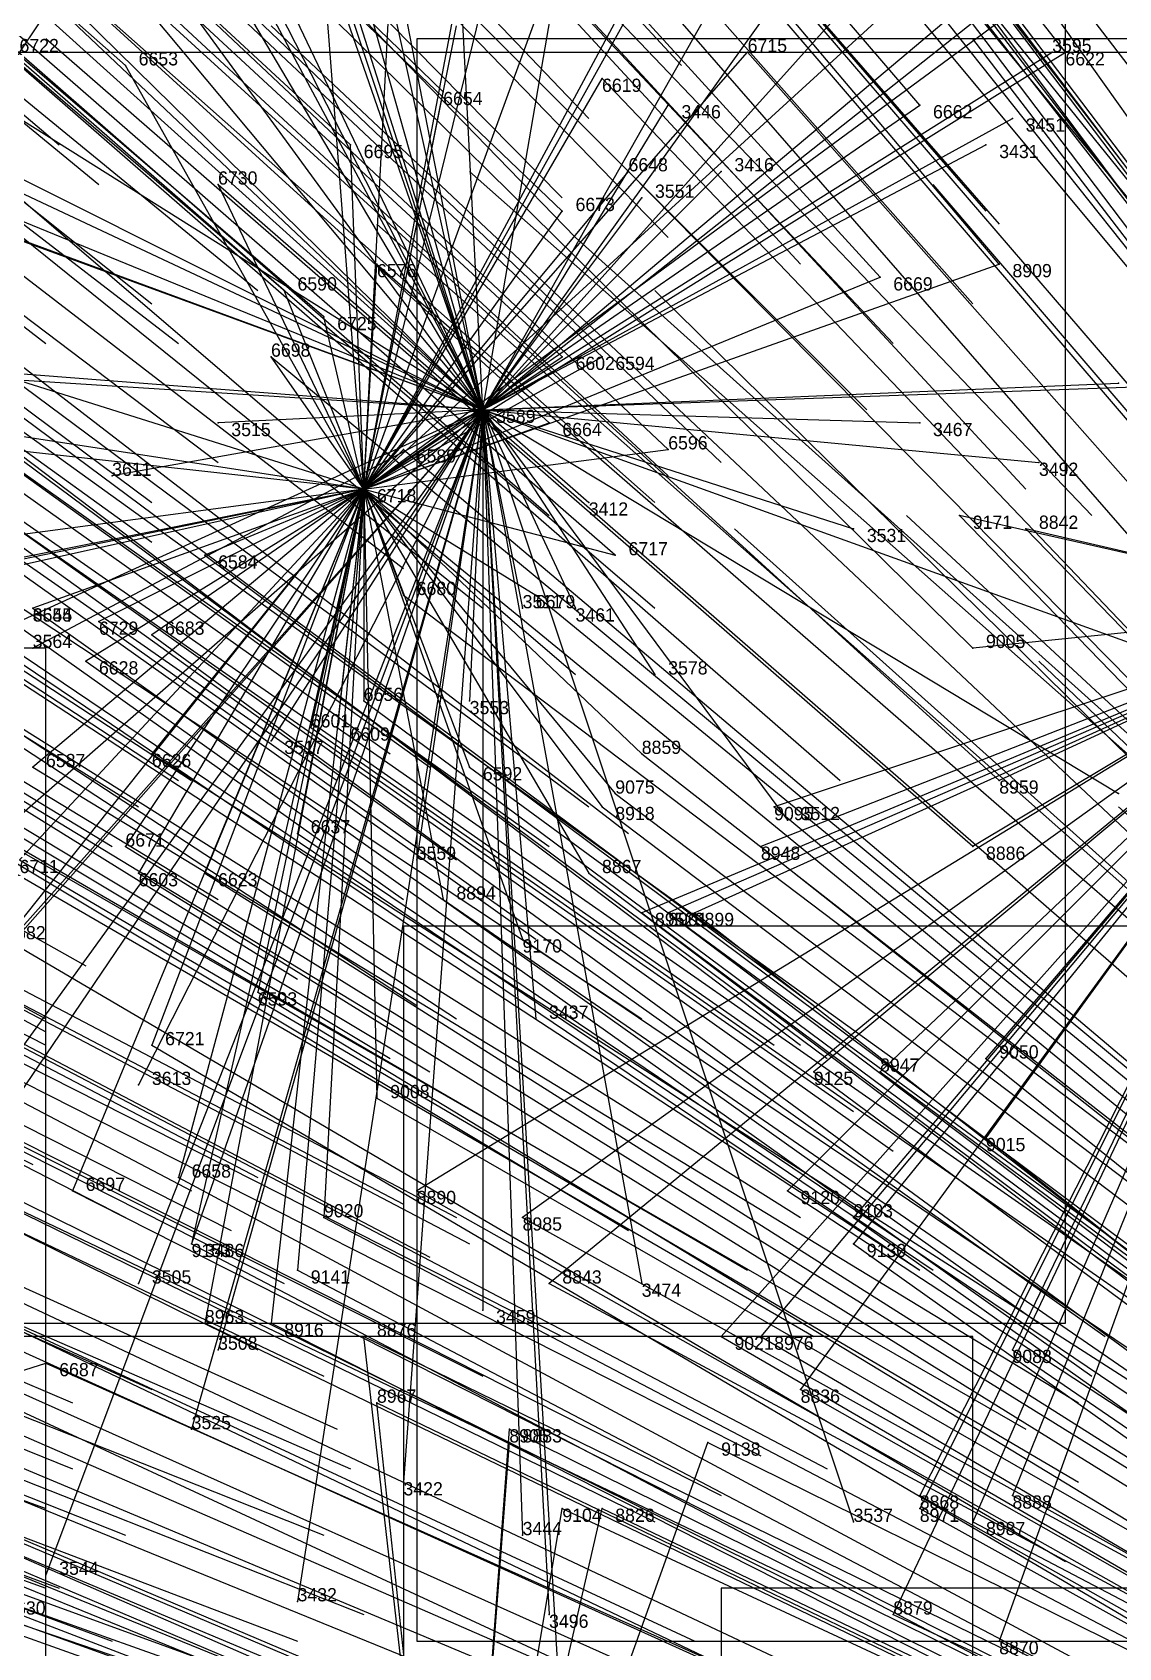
# Model space of a CAD drawing. Extents: x -0.5 to 0.59, y -0.5 to 0.59.
# Drawn here: x -0.233 to -0.151, y 0.0805 to 0.2025 of the extents above; entities that cross this region are included whole.
import ezdxf

# ---------------------------------------------------------------- set-up
doc = ezdxf.new("R2010")
doc.units = 0
for name, color, linetype in [('Clients', 3, 'CONTINUOUS'), ('Facilities', 3, 'CONTINUOUS'), ('Facilities_lines', 3, 'CONTINUOUS'), ('Min_max_boxes', 1, 'CONTINUOUS'), ('Normals', 1, 'CONTINUOUS'), ('Source_points', 5, 'CONTINUOUS'), ('Text', 3, 'CONTINUOUS')]:
    doc.layers.add(name, color=color, linetype=linetype)

msp = doc.modelspace()

# ---------------------------------------------------------------- linework, layer by layer
at = {"layer": 'Clients', "color": 5}
for p in [(-0.179, 0.201, -0.674), (-0.156, 0.201, -1.25), (-0.155, 0.201, -0.634), (-0.226, 0.2, -0.754), (-0.19, 0.199, -0.688), (-0.202, 0.198, -0.708), (-0.185, 0.197, -1.25), (-0.166, 0.197, -0.643), (-0.159, 0.196, -1.25), (-0.209, 0.194, -0.712), (-0.161, 0.194, -1.25), (-0.188, 0.192, -0.672), (-0.181, 0.192, -1.25), (-0.219, 0.191, -0.727), (-0.187, 0.19, -1.25), (-0.193, 0.189, -0.675), (-0.207, 0.185, -0.694), (-0.16, 0.185, -0.611), (-0.169, 0.184, -0.624), (-0.214, 0.183, -0.704), (-0.211, 0.181, -0.694), (-0.215, 0.178, -0.699), (-0.193, 0.178, -0.655), (-0.19, 0.178, -0.65), (-0.151, 0.176, -1.25), (-0.219, 0.173, -1.25), (-0.194, 0.173, -0.649), (-0.166, 0.173, -1.25), (-0.205, 0.171, -0.666), (-0.185, 0.171, -0.631), (-0.157, 0.17, -1.25), (-0.227, 0.169, -1.25), (-0.191, 0.167, -1.25), (-0.163, 0.166, -0.581), (-0.171, 0.165, -1.25), (-0.158, 0.165, -0.571), (-0.22, 0.163, -0.683), (-0.189, 0.163, -0.624), (-0.205, 0.16, -0.65), (-0.195, 0.16, -0.63), (-0.233, 0.159, -0.705), (-0.196, 0.159, -1.25), (-0.192, 0.159, -1.25), (-0.228, 0.158, -0.694), (-0.224, 0.157, -0.683), (-0.233, 0.156, -1.25), (-0.229, 0.155, -0.691), (-0.162, 0.156, -0.562), (-0.186, 0.154, -1.25), (-0.208, 0.152, -0.645), (-0.2, 0.152, -1.25), (-0.215, 0.149, -1.25), (-0.212, 0.15, -0.65), (-0.21, 0.15, -0.645), (-0.224, 0.148, -0.671), (-0.187, 0.148, -0.597), (-0.233, 0.147, -0.689), (-0.2, 0.147, -0.62), (-0.16, 0.146, -0.542), (-0.19, 0.144, -0.595), (-0.189, 0.145, -0.596), (-0.177, 0.144, -0.571), (-0.151, 0.145, -1.25), (-0.176, 0.143, -1.25), (-0.213, 0.142, -0.64), (-0.226, 0.141, -0.666), (-0.178, 0.141, -0.568), (-0.162, 0.141, -0.536), (-0.204, 0.14, -1.25), (-0.225, 0.139, -0.661), (-0.22, 0.139, -0.65), (-0.191, 0.139, -0.59), (-0.202, 0.137, -0.61), (-0.187, 0.136, -0.577), (-0.185, 0.136, -0.574), (-0.183, 0.136, -0.57), (-0.196, 0.134, -0.594), (-0.216, 0.13, -0.63), (-0.195, 0.128, -1.25), (-0.224, 0.126, -0.642), (-0.161, 0.125, -0.51), (-0.174, 0.124, -0.535), (-0.169, 0.124, -0.525), (-0.225, 0.123, -1.25), (-0.207, 0.122, -0.601), (-0.161, 0.119, -0.501), (-0.222, 0.116, -0.625), (-0.23, 0.115, -0.643), (-0.204, 0.115, -0.586), (-0.176, 0.115, -0.524), (-0.211, 0.113, -0.6), (-0.196, 0.113, -0.566), (-0.171, 0.113, -0.513), (-0.221, 0.111, -1.25), (-0.221, 0.111, -0.618), (-0.171, 0.111, -0.509), (-0.213, 0.109, -0.597), (-0.225, 0.108, -1.25), (-0.194, 0.108, -0.554), (-0.187, 0.108, -1.25), (-0.22, 0.105, -0.61), (-0.215, 0.105, -0.597), (-0.199, 0.106, -1.25), (-0.208, 0.104, -0.581), (-0.181, 0.104, -0.521), (-0.178, 0.104, -0.515), (-0.219, 0.103, -1.25), (-0.159, 0.103, -0.473), (-0.232, 0.102, -0.633), (-0.207, 0.099, -0.574), (-0.175, 0.1, -0.504), (-0.221, 0.097, -1.25), (-0.197, 0.097, -0.548), (-0.197, 0.096, -0.548), (-0.182, 0.096, -0.514), (-0.205, 0.093, -1.25), (-0.166, 0.092, -0.475), (-0.159, 0.092, -0.46), (-0.193, 0.091, -0.533), (-0.19, 0.091, -0.526), (-0.166, 0.091, -0.473), (-0.171, 0.09, -1.25), (-0.162, 0.09, -0.462), (-0.196, 0.089, -1.25), (-0.232, 0.086, -1.25), (-0.213, 0.084, -1.25), (-0.194, 0.083, -1.25), (-0.168, 0.083, -0.469), (-0.16, 0.081, -0.448)]:
    msp.add_point(p, dxfattribs=at)
at = {"layer": 'Facilities', "color": 3}
for p in [(-0.199, 0.174, -1.25), (-0.208, 0.168, -0.668)]:
    msp.add_point(p, dxfattribs=at)
at = {"layer": 'Facilities_lines', "color": 3}
for p, q in [((-0.199, 0.174, -1.25), (-0.226, 0.259, -1.25)), ((-0.198, 0.255, -0.808), (-0.234, 0.201, -0.772)), ((-0.199, 0.174, -1.25), (-0.215, 0.246, -1.25)), ((-0.199, 0.174, -1.25), (-0.241, 0.245, -1.25)), ((-0.199, 0.174, -1.25), (-0.237, 0.245, -1.25)), ((-0.199, 0.174, -1.25), (-0.232, 0.243, -1.25)), ((-0.199, 0.174, -1.25), (-0.188, 0.238, -1.25)), ((-0.199, 0.174, -1.25), (-0.219, 0.237, -1.25)), ((-0.199, 0.174, -1.25), (-0.219, 0.234, -1.25)), ((-0.199, 0.174, -1.25), (-0.165, 0.234, -1.25)), ((-0.199, 0.174, -1.25), (-0.202, 0.232, -1.25)), ((-0.199, 0.174, -1.25), (-0.26, 0.229, -1.25)), ((-0.199, 0.174, -1.25), (-0.254, 0.228, -1.25)), ((-0.199, 0.174, -1.25), (-0.214, 0.227, -1.25)), ((-0.199, 0.174, -1.25), (-0.237, 0.226, -1.25)), ((-0.199, 0.174, -1.25), (-0.24, 0.223, -1.25)), ((-0.199, 0.174, -1.25), (-0.215, 0.22, -1.25)), ((-0.208, 0.168, -0.668), (-0.18, 0.22, -0.711)), ((-0.199, 0.174, -1.25), (-0.166, 0.22, -1.25)), ((-0.199, 0.174, -1.25), (-0.222, 0.219, -1.25)), ((-0.208, 0.168, -0.668), (-0.196, 0.217, -0.732)), ((-0.199, 0.174, -1.25), (-0.207, 0.215, -1.25)), ((-0.208, 0.168, -0.668), (-0.184, 0.211, -0.7)), ((-0.208, 0.168, -0.668), (-0.162, 0.21, -0.663)), ((-0.199, 0.174, -1.25), (-0.155, 0.211, -1.25)), ((-0.199, 0.174, -1.25), (-0.236, 0.209, -1.25)), ((-0.208, 0.168, -0.668), (-0.193, 0.209, -0.711)), ((-0.199, 0.174, -1.25), (-0.156, 0.208, -1.25)), ((-0.208, 0.168, -0.668), (-0.211, 0.207, -0.739)), ((-0.208, 0.168, -0.668), (-0.155, 0.207, -0.646)), ((-0.199, 0.174, -1.25), (-0.25, 0.206, -1.25)), ((-0.208, 0.168, -0.668), (-0.206, 0.206, -0.729)), ((-0.208, 0.168, -0.668), (-0.201, 0.205, -0.718)), ((-0.199, 0.174, -1.25), (-0.172, 0.204, -1.25)), ((-0.208, 0.168, -0.668), (-0.201, 0.203, -0.715)), ((-0.199, 0.174, -1.25), (-0.265, 0.201, -1.25)), ((-0.208, 0.168, -0.668), (-0.155, 0.201, -0.634)), ((-0.208, 0.168, -0.668), (-0.179, 0.201, -0.674)), ((-0.199, 0.174, -1.25), (-0.156, 0.201, -1.25)), ((-0.208, 0.168, -0.668), (-0.226, 0.2, -0.754)), ((-0.208, 0.168, -0.668), (-0.19, 0.199, -0.688)), ((-0.208, 0.168, -0.668), (-0.202, 0.198, -0.708)), ((-0.199, 0.174, -1.25), (-0.248, 0.197, -1.25)), ((-0.208, 0.168, -0.668), (-0.166, 0.197, -0.643)), ((-0.199, 0.174, -1.25), (-0.185, 0.197, -1.25)), ((-0.199, 0.174, -1.25), (-0.243, 0.196, -1.25)), ((-0.199, 0.174, -1.25), (-0.159, 0.196, -1.25)), ((-0.208, 0.168, -0.668), (-0.209, 0.194, -0.712)), ((-0.199, 0.174, -1.25), (-0.161, 0.194, -1.25)), ((-0.199, 0.174, -1.25), (-0.248, 0.192, -1.25)), ((-0.208, 0.168, -0.668), (-0.188, 0.192, -0.672)), ((-0.199, 0.174, -1.25), (-0.181, 0.192, -1.25)), ((-0.208, 0.168, -0.668), (-0.219, 0.191, -0.727)), ((-0.199, 0.174, -1.25), (-0.187, 0.19, -1.25)), ((-0.199, 0.174, -1.25), (-0.24, 0.189, -1.25)), ((-0.208, 0.168, -0.668), (-0.193, 0.189, -0.675)), ((-0.208, 0.168, -0.668), (-0.207, 0.185, -0.694)), ((-0.208, 0.168, -0.668), (-0.16, 0.185, -0.611)), ((-0.208, 0.168, -0.668), (-0.169, 0.184, -0.624)), ((-0.208, 0.168, -0.668), (-0.214, 0.183, -0.704)), ((-0.208, 0.168, -0.668), (-0.211, 0.181, -0.694)), ((-0.199, 0.174, -1.25), (-0.264, 0.179, -1.25)), ((-0.208, 0.168, -0.668), (-0.243, 0.179, -0.756)), ((-0.199, 0.174, -1.25), (-0.246, 0.177, -1.25)), ((-0.208, 0.168, -0.668), (-0.215, 0.178, -0.699)), ((-0.208, 0.168, -0.668), (-0.19, 0.178, -0.65)), ((-0.208, 0.168, -0.668), (-0.193, 0.178, -0.655)), ((-0.199, 0.174, -1.25), (-0.151, 0.176, -1.25)), ((-0.199, 0.174, -1.25), (-0.142, 0.176, -1.25)), ((-0.199, 0.174, -1.25), (-0.264, 0.117, -1.25)), ((-0.199, 0.174, -1.25), (-0.26, 0.084, -1.25)), ((-0.199, 0.174, -1.25), (-0.256, 0.11, -1.25)), ((-0.199, 0.174, -1.25), (-0.252, 0.114, -1.25)), ((-0.208, 0.168, -0.668), (-0.247, 0.174, -0.754)), ((-0.199, 0.174, -1.25), (-0.246, 0.109, -1.25)), ((-0.199, 0.174, -1.25), (-0.234, 0.158, -1.25)), ((-0.199, 0.174, -1.25), (-0.233, 0.156, -1.25)), ((-0.199, 0.174, -1.25), (-0.232, 0.086, -1.25)), ((-0.199, 0.174, -1.25), (-0.227, 0.169, -1.25)), ((-0.199, 0.174, -1.25), (-0.225, 0.108, -1.25)), ((-0.199, 0.174, -1.25), (-0.225, 0.123, -1.25)), ((-0.199, 0.174, -1.25), (-0.221, 0.111, -1.25)), ((-0.199, 0.174, -1.25), (-0.221, 0.097, -1.25)), ((-0.199, 0.174, -1.25), (-0.219, 0.103, -1.25)), ((-0.199, 0.174, -1.25), (-0.219, 0.173, -1.25)), ((-0.199, 0.174, -1.25), (-0.215, 0.149, -1.25)), ((-0.199, 0.174, -1.25), (-0.213, 0.084, -1.25)), ((-0.199, 0.174, -1.25), (-0.205, 0.093, -1.25)), ((-0.199, 0.174, -1.25), (-0.204, 0.14, -1.25)), ((-0.199, 0.174, -1.25), (-0.2, 0.152, -1.25)), ((-0.199, 0.174, -1.25), (-0.194, 0.083, -1.25)), ((-0.199, 0.174, -1.25), (-0.191, 0.167, -1.25)), ((-0.199, 0.174, -1.25), (-0.192, 0.159, -1.25)), ((-0.199, 0.174, -1.25), (-0.195, 0.128, -1.25)), ((-0.199, 0.174, -1.25), (-0.196, 0.089, -1.25)), ((-0.199, 0.174, -1.25), (-0.199, 0.106, -1.25)), ((-0.199, 0.174, -1.25), (-0.166, 0.173, -1.25)), ((-0.199, 0.174, -1.25), (-0.187, 0.108, -1.25)), ((-0.199, 0.174, -1.25), (-0.157, 0.17, -1.25)), ((-0.199, 0.174, -1.25), (-0.196, 0.159, -1.25)), ((-0.199, 0.174, -1.25), (-0.176, 0.143, -1.25)), ((-0.199, 0.174, -1.25), (-0.171, 0.165, -1.25)), ((-0.199, 0.174, -1.25), (-0.171, 0.09, -1.25)), ((-0.199, 0.174, -1.25), (-0.186, 0.154, -1.25)), ((-0.199, 0.174, -1.25), (-0.151, 0.145, -1.25)), ((-0.199, 0.174, -1.25), (-0.149, 0.156, -1.25)), ((-0.199, 0.174, -1.25), (-0.193, 0.073, -1.25)), ((-0.208, 0.168, -0.668), (-0.194, 0.173, -0.649)), ((-0.208, 0.168, -0.668), (-0.244, 0.172, -0.747)), ((-0.208, 0.168, -0.668), (-0.205, 0.171, -0.666)), ((-0.208, 0.168, -0.668), (-0.185, 0.171, -0.631)), ((-0.208, 0.168, -0.668), (-0.253, 0.162, -0.752)), ((-0.208, 0.168, -0.668), (-0.244, 0.16, -0.729)), ((-0.208, 0.168, -0.668), (-0.243, 0.161, -0.729)), ((-0.208, 0.168, -0.668), (-0.242, 0.161, -0.727)), ((-0.208, 0.168, -0.668), (-0.235, 0.134, -0.677)), ((-0.208, 0.168, -0.668), (-0.234, 0.14, -0.682)), ((-0.208, 0.168, -0.668), (-0.233, 0.147, -0.689)), ((-0.208, 0.168, -0.668), (-0.233, 0.159, -0.705)), ((-0.208, 0.168, -0.668), (-0.23, 0.115, -0.643)), ((-0.208, 0.168, -0.668), (-0.229, 0.155, -0.691)), ((-0.208, 0.168, -0.668), (-0.228, 0.158, -0.694)), ((-0.208, 0.168, -0.668), (-0.226, 0.141, -0.666)), ((-0.208, 0.168, -0.668), (-0.225, 0.139, -0.661)), ((-0.208, 0.168, -0.668), (-0.224, 0.148, -0.671)), ((-0.208, 0.168, -0.668), (-0.224, 0.157, -0.683)), ((-0.208, 0.168, -0.668), (-0.224, 0.126, -0.642)), ((-0.208, 0.168, -0.668), (-0.222, 0.116, -0.625)), ((-0.208, 0.168, -0.668), (-0.221, 0.111, -0.618)), ((-0.208, 0.168, -0.668), (-0.22, 0.163, -0.683)), ((-0.208, 0.168, -0.668), (-0.22, 0.139, -0.65)), ((-0.208, 0.168, -0.668), (-0.22, 0.105, -0.61)), ((-0.208, 0.168, -0.668), (-0.216, 0.13, -0.63)), ((-0.208, 0.168, -0.668), (-0.215, 0.105, -0.597)), ((-0.208, 0.168, -0.668), (-0.213, 0.142, -0.64)), ((-0.208, 0.168, -0.668), (-0.213, 0.109, -0.597)), ((-0.208, 0.168, -0.668), (-0.212, 0.15, -0.65)), ((-0.208, 0.168, -0.668), (-0.211, 0.113, -0.6)), ((-0.208, 0.168, -0.668), (-0.21, 0.15, -0.645)), ((-0.208, 0.168, -0.668), (-0.2, 0.147, -0.62)), ((-0.208, 0.168, -0.668), (-0.208, 0.152, -0.645)), ((-0.208, 0.168, -0.668), (-0.195, 0.16, -0.63)), ((-0.208, 0.168, -0.668), (-0.189, 0.163, -0.624)), ((-0.208, 0.168, -0.668), (-0.205, 0.16, -0.65)), ((-0.208, 0.168, -0.668), (-0.187, 0.148, -0.597)), ((-0.208, 0.168, -0.668), (-0.191, 0.139, -0.59)), ((-0.208, 0.168, -0.668), (-0.202, 0.137, -0.61)), ((-0.208, 0.168, -0.668), (-0.19, 0.144, -0.595)), ((-0.208, 0.168, -0.668), (-0.207, 0.122, -0.601)), ((-0.208, 0.168, -0.668), (-0.189, 0.145, -0.596)), ((-0.208, 0.168, -0.668), (-0.196, 0.134, -0.594)), ((-0.132, 0.159, -0.516), (-0.163, 0.166, -0.581)), ((-0.132, 0.159, -0.516), (-0.158, 0.165, -0.571)), ((-0.132, 0.159, -0.516), (-0.204, 0.115, -0.586)), ((-0.132, 0.159, -0.516), (-0.196, 0.113, -0.566)), ((-0.132, 0.159, -0.516), (-0.194, 0.108, -0.554)), ((-0.132, 0.159, -0.516), (-0.187, 0.136, -0.577)), ((-0.132, 0.159, -0.516), (-0.185, 0.136, -0.574)), ((-0.132, 0.159, -0.516), (-0.183, 0.136, -0.57)), ((-0.132, 0.159, -0.516), (-0.181, 0.104, -0.521)), ((-0.132, 0.159, -0.516), (-0.178, 0.141, -0.568)), ((-0.132, 0.159, -0.516), (-0.178, 0.104, -0.515)), ((-0.132, 0.159, -0.516), (-0.177, 0.144, -0.571)), ((-0.132, 0.159, -0.516), (-0.176, 0.115, -0.524)), ((-0.132, 0.159, -0.516), (-0.175, 0.1, -0.504)), ((-0.132, 0.159, -0.516), (-0.174, 0.124, -0.535)), ((-0.132, 0.159, -0.516), (-0.171, 0.113, -0.513)), ((-0.132, 0.159, -0.516), (-0.171, 0.111, -0.509)), ((-0.132, 0.159, -0.516), (-0.169, 0.124, -0.525)), ((-0.132, 0.159, -0.516), (-0.168, 0.083, -0.469)), ((-0.132, 0.159, -0.516), (-0.166, 0.092, -0.475)), ((-0.132, 0.159, -0.516), (-0.166, 0.091, -0.473)), ((-0.132, 0.159, -0.516), (-0.162, 0.156, -0.562)), ((-0.132, 0.159, -0.516), (-0.162, 0.141, -0.536)), ((-0.132, 0.159, -0.516), (-0.162, 0.09, -0.462)), ((-0.132, 0.159, -0.516), (-0.161, 0.119, -0.501)), ((-0.132, 0.159, -0.516), (-0.161, 0.125, -0.51)), ((-0.132, 0.159, -0.516), (-0.16, 0.081, -0.448)), ((-0.132, 0.159, -0.516), (-0.16, 0.146, -0.542)), ((-0.132, 0.159, -0.516), (-0.159, 0.092, -0.46)), ((-0.132, 0.159, -0.516), (-0.159, 0.103, -0.473)), ((-0.201, 0.043, -0.515), (-0.208, 0.104, -0.581)), ((-0.26, 0.093, -0.691), (-0.232, 0.102, -0.633)), ((-0.201, 0.043, -0.515), (-0.207, 0.099, -0.574)), ((-0.201, 0.043, -0.515), (-0.197, 0.097, -0.548)), ((-0.201, 0.043, -0.515), (-0.197, 0.096, -0.548)), ((-0.201, 0.043, -0.515), (-0.182, 0.096, -0.514)), ((-0.201, 0.043, -0.515), (-0.19, 0.091, -0.526)), ((-0.201, 0.043, -0.515), (-0.193, 0.091, -0.533))]:
    msp.add_line(p, q, dxfattribs=at)
at = {"layer": 'Min_max_boxes', "color": 1}
for p, q in [((-0.155, 0.105, -0.756), (-0.155, 0.22, -0.756)), ((-0.155, 0.105, -0.59), (-0.155, 0.22, -0.59)), ((-0.097, 0.202, -0.608), (-0.204, 0.202, -0.608)), ((-0.204, 0.202, -0.608), (-0.204, 0.081, -0.608)), ((-0.097, 0.202, -0.428), (-0.204, 0.202, -0.428)), ((-0.204, 0.202, -0.428), (-0.204, 0.081, -0.428)), ((-0.204, 0.202, -0.608), (-0.204, 0.202, -0.428)), ((-0.236, 0.201, -0.866), (-0.14, 0.201, -0.866)), ((-0.236, 0.201, -0.736), (-0.14, 0.201, -0.736)), ((-0.232, 0.156, -0.757), (-0.285, 0.156, -0.757)), ((-0.232, 0.156, -0.611), (-0.285, 0.156, -0.611)), ((-0.232, 0.043, -0.757), (-0.232, 0.156, -0.757)), ((-0.232, 0.043, -0.611), (-0.232, 0.156, -0.611)), ((-0.232, 0.156, -0.757), (-0.232, 0.156, -0.611)), ((-0.006, 0.135, -1.25), (-0.205, 0.135, -1.25)), ((-0.205, 0.135, -1.25), (-0.205, -0.051, -1.25)), ((-0.006, 0.135, -1.25), (-0.205, 0.135, -1.25)), ((-0.205, 0.135, -1.25), (-0.205, -0.051, -1.25)), ((-0.205, 0.135, -1.25), (-0.205, 0.135, -1.25)), ((-0.253, 0.105, -0.756), (-0.155, 0.105, -0.756)), ((-0.253, 0.105, -0.59), (-0.155, 0.105, -0.59)), ((-0.155, 0.105, -0.756), (-0.155, 0.105, -0.59)), ((-0.162, 0.104, -0.6), (-0.239, 0.104, -0.6)), ((-0.162, 0.104, -0.438), (-0.239, 0.104, -0.438)), ((-0.162, -0.033, -0.6), (-0.162, 0.104, -0.6)), ((-0.162, -0.033, -0.438), (-0.162, 0.104, -0.438)), ((-0.162, 0.104, -0.6), (-0.162, 0.104, -0.438)), ((-0.12, 0.085, -0.453), (-0.181, 0.085, -0.453)), ((-0.181, 0.085, -0.453), (-0.181, -0.071, -0.453)), ((-0.12, 0.085, -0.311), (-0.181, 0.085, -0.311)), ((-0.181, 0.085, -0.311), (-0.181, -0.071, -0.311)), ((-0.181, 0.085, -0.453), (-0.181, 0.085, -0.311)), ((-0.204, 0.081, -0.608), (-0.097, 0.081, -0.608)), ((-0.204, 0.081, -0.428), (-0.097, 0.081, -0.428)), ((-0.204, 0.081, -0.608), (-0.204, 0.081, -0.428))]:
    msp.add_line(p, q, dxfattribs=at)
at = {"layer": 'Normals', "color": 1}
for p, q in [((-0.155, 0.201, -0.634), (-0.212, 0.274, -0.597)), ((-0.247, 0.268, -0.912), (-0.184, 0.2, -0.949)), ((-0.166, 0.197, -0.643), (-0.226, 0.267, -0.606)), ((-0.202, 0.198, -0.708), (-0.269, 0.263, -0.671)), ((-0.255, 0.263, -0.916), (-0.191, 0.196, -0.953)), ((-0.226, 0.2, -0.754), (-0.296, 0.262, -0.718)), ((-0.222, 0.259, -0.853), (-0.161, 0.189, -0.89)), ((-0.221, 0.258, -0.849), (-0.16, 0.188, -0.886)), ((-0.144, 0.184, -0.584), (-0.201, 0.258, -0.548)), ((-0.209, 0.194, -0.712), (-0.277, 0.257, -0.675)), ((-0.258, 0.256, -0.909), (-0.193, 0.19, -0.946)), ((-0.16, 0.185, -0.611), (-0.22, 0.256, -0.574)), ((-0.302, 0.254, -0.986), (-0.231, 0.194, -1.024)), ((-0.257, 0.254, -0.902), (-0.192, 0.187, -0.939)), ((-0.25, 0.254, -0.89), (-0.185, 0.187, -0.926)), ((-0.148, 0.182, -0.588), (-0.208, 0.254, -0.551)), ((-0.193, 0.189, -0.675), (-0.26, 0.253, -0.637)), ((-0.238, 0.253, -0.868), (-0.175, 0.185, -0.905)), ((-0.169, 0.184, -0.624), (-0.231, 0.252, -0.586)), ((-0.224, 0.252, -0.842), (-0.162, 0.182, -0.878)), ((-0.3, 0.25, -0.976), (-0.228, 0.191, -1.013)), ((-0.232, 0.247, -0.847), (-0.168, 0.179, -0.884)), ((-0.138, 0.175, -0.557), (-0.197, 0.247, -0.521)), ((-0.214, 0.183, -0.704), (-0.284, 0.244, -0.667)), ((-0.128, 0.171, -0.533), (-0.184, 0.244, -0.496)), ((-0.288, 0.242, -0.941), (-0.216, 0.183, -0.978)), ((-0.211, 0.181, -0.694), (-0.281, 0.241, -0.656)), ((-0.19, 0.178, -0.65), (-0.257, 0.241, -0.612)), ((-0.297, 0.24, -0.954), (-0.224, 0.182, -0.991)), ((-0.193, 0.178, -0.655), (-0.26, 0.24, -0.616)), ((-0.236, 0.24, -0.84), (-0.17, 0.174, -0.878)), ((-0.129, 0.165, -0.524), (-0.188, 0.238, -0.488)), ((-0.306, 0.236, -0.965), (-0.232, 0.179, -1.003)), ((-0.296, 0.236, -0.947), (-0.222, 0.179, -0.983)), ((-0.221, 0.236, -0.808), (-0.158, 0.168, -0.846)), ((-0.194, 0.173, -0.649), (-0.262, 0.235, -0.611)), ((-0.185, 0.171, -0.631), (-0.253, 0.235, -0.593)), ((-0.248, 0.234, -0.852), (-0.181, 0.17, -0.89)), ((-0.128, 0.161, -0.514), (-0.185, 0.234, -0.478)), ((-0.253, 0.232, -0.858), (-0.185, 0.169, -0.895)), ((-0.217, 0.233, -0.796), (-0.153, 0.166, -0.834)), ((-0.124, 0.157, -0.5), (-0.18, 0.231, -0.463)), ((-0.256, 0.229, -0.858), (-0.186, 0.167, -0.895)), ((-0.265, 0.228, -0.873), (-0.194, 0.166, -0.909)), ((-0.293, 0.226, -0.926), (-0.219, 0.17, -0.963)), ((-0.124, 0.153, -0.493), (-0.182, 0.226, -0.456)), ((-0.122, 0.153, -0.489), (-0.178, 0.226, -0.451)), ((-0.189, 0.163, -0.624), (-0.259, 0.224, -0.586)), ((-0.119, 0.148, -0.476), (-0.175, 0.223, -0.439)), ((-0.298, 0.222, -0.929), (-0.224, 0.167, -0.967)), ((-0.162, 0.156, -0.562), (-0.228, 0.221, -0.525)), ((-0.128, 0.15, -0.493), (-0.189, 0.221, -0.457)), ((-0.115, 0.146, -0.465), (-0.171, 0.22, -0.427)), ((-0.279, 0.219, -0.887), (-0.205, 0.162, -0.924)), ((-0.256, 0.219, -0.843), (-0.186, 0.159, -0.88)), ((-0.118, 0.145, -0.468), (-0.174, 0.219, -0.43)), ((-0.299, 0.218, -0.925), (-0.224, 0.164, -0.963)), ((-0.271, 0.217, -0.868), (-0.199, 0.159, -0.905)), ((-0.196, 0.217, -0.732), (-0.135, 0.147, -0.769)), ((-0.127, 0.146, -0.483), (-0.187, 0.216, -0.446)), ((-0.262, 0.214, -0.847), (-0.192, 0.154, -0.884)), ((-0.109, 0.138, -0.441), (-0.163, 0.214, -0.402)), ((-0.16, 0.146, -0.542), (-0.229, 0.209, -0.505)), ((-0.242, 0.207, -0.796), (-0.172, 0.146, -0.833)), ((-0.104, 0.131, -0.419), (-0.16, 0.205, -0.38)), ((-0.147, 0.139, -0.506), (-0.215, 0.203, -0.469)), ((-0.282, 0.202, -0.866), (-0.206, 0.148, -0.903)), ((-0.162, 0.141, -0.536), (-0.232, 0.202, -0.498)), ((-0.106, 0.129, -0.417), (-0.162, 0.202, -0.378)), ((-0.278, 0.201, -0.858), (-0.203, 0.147, -0.895)), ((-0.179, 0.201, -0.674), (-0.118, 0.132, -0.712)), ((-0.156, 0.201, -1.25), (-0.156, 0.201, -1.15)), ((-0.286, 0.199, -0.871), (-0.21, 0.146, -0.908)), ((-0.265, 0.199, -0.829), (-0.191, 0.144, -0.867)), ((-0.262, 0.199, -0.822), (-0.188, 0.142, -0.859)), ((-0.19, 0.199, -0.688), (-0.126, 0.132, -0.725)), ((-0.3, 0.197, -0.897), (-0.222, 0.146, -0.935)), ((-0.299, 0.197, -0.894), (-0.221, 0.146, -0.931)), ((-0.185, 0.197, -1.25), (-0.185, 0.197, -1.15)), ((-0.159, 0.196, -1.25), (-0.159, 0.196, -1.15)), ((-0.276, 0.194, -0.843), (-0.201, 0.14, -0.881)), ((-0.27, 0.195, -0.832), (-0.194, 0.141, -0.87)), ((-0.161, 0.194, -1.25), (-0.161, 0.194, -1.15)), ((-0.304, 0.193, -0.9), (-0.225, 0.144, -0.937)), ((-0.13, 0.13, -0.46), (-0.2, 0.192, -0.424)), ((-0.188, 0.192, -0.672), (-0.123, 0.126, -0.71)), ((-0.181, 0.192, -1.25), (-0.181, 0.192, -1.15)), ((-0.281, 0.191, -0.849), (-0.205, 0.137, -0.887)), ((-0.219, 0.191, -0.727), (-0.149, 0.13, -0.764)), ((-0.105, 0.121, -0.401), (-0.165, 0.191, -0.362)), ((-0.187, 0.19, -1.25), (-0.187, 0.19, -1.15)), ((-0.306, 0.189, -0.9), (-0.227, 0.141, -0.937)), ((-0.271, 0.188, -0.825), (-0.195, 0.134, -0.862)), ((-0.137, 0.126, -0.466), (-0.207, 0.188, -0.429)), ((-0.123, 0.125, -0.439), (-0.192, 0.187, -0.401)), ((-0.298, 0.185, -0.877), (-0.219, 0.137, -0.914)), ((-0.207, 0.185, -0.694), (-0.137, 0.124, -0.731)), ((-0.248, 0.184, -0.772), (-0.174, 0.129, -0.81)), ((-0.249, 0.182, -0.77), (-0.175, 0.126, -0.807)), ((-0.12, 0.118, -0.421), (-0.186, 0.183, -0.383)), ((-0.292, 0.18, -0.858), (-0.213, 0.131, -0.895)), ((-0.282, 0.18, -0.836), (-0.204, 0.129, -0.873)), ((-0.247, 0.18, -0.765), (-0.173, 0.125, -0.803)), ((-0.279, 0.179, -0.828), (-0.201, 0.128, -0.865)), ((-0.264, 0.179, -0.797), (-0.187, 0.128, -0.835)), ((-0.253, 0.179, -0.776), (-0.177, 0.126, -0.814)), ((-0.243, 0.179, -0.756), (-0.168, 0.125, -0.793)), ((-0.309, 0.177, -0.892), (-0.229, 0.132, -0.929)), ((-0.215, 0.178, -0.699), (-0.144, 0.119, -0.735)), ((-0.151, 0.176, -1.25), (-0.151, 0.176, -1.15)), ((-0.284, 0.175, -0.834), (-0.205, 0.127, -0.871)), ((-0.247, 0.174, -0.754), (-0.171, 0.121, -0.792)), ((-0.199, 0.174, -1.25), (-0.199, 0.174, -1.15)), ((-0.286, 0.173, -0.835), (-0.206, 0.125, -0.872)), ((-0.219, 0.173, -1.25), (-0.219, 0.173, -1.15)), ((-0.166, 0.173, -1.25), (-0.166, 0.173, -1.15)), ((-0.314, 0.172, -0.894), (-0.232, 0.128, -0.932)), ((-0.314, 0.171, -0.893), (-0.232, 0.127, -0.931)), ((-0.283, 0.172, -0.827), (-0.203, 0.124, -0.864)), ((-0.244, 0.172, -0.747), (-0.168, 0.118, -0.784)), ((-0.205, 0.171, -0.666), (-0.134, 0.111, -0.704)), ((-0.157, 0.17, -1.25), (-0.157, 0.17, -1.15)), ((-0.227, 0.169, -1.25), (-0.227, 0.169, -1.15)), ((-0.315, 0.168, -0.892), (-0.232, 0.126, -0.93)), ((-0.208, 0.168, -0.668), (-0.136, 0.109, -0.705)), ((-0.191, 0.167, -1.25), (-0.191, 0.167, -1.15)), ((-0.099, 0.103, -0.357), (-0.167, 0.166, -0.32)), ((-0.163, 0.166, -0.581), (-0.098, 0.099, -0.617)), ((-0.112, 0.104, -0.382), (-0.18, 0.165, -0.342)), ((-0.171, 0.165, -1.25), (-0.171, 0.165, -1.15)), ((-0.158, 0.165, -0.571), (-0.093, 0.098, -0.608)), ((-0.22, 0.163, -0.683), (-0.145, 0.107, -0.719)), ((-0.253, 0.162, -0.752), (-0.175, 0.113, -0.79)), ((-0.268, 0.16, -0.78), (-0.188, 0.112, -0.817)), ((-0.244, 0.16, -0.729), (-0.166, 0.109, -0.766)), ((-0.243, 0.161, -0.729), (-0.166, 0.109, -0.766)), ((-0.242, 0.161, -0.727), (-0.165, 0.109, -0.765)), ((-0.205, 0.16, -0.65), (-0.131, 0.104, -0.687)), ((-0.195, 0.16, -0.63), (-0.123, 0.101, -0.667)), ((-0.298, 0.159, -0.843), (-0.216, 0.116, -0.881)), ((-0.233, 0.159, -0.705), (-0.157, 0.105, -0.74)), ((-0.196, 0.159, -1.25), (-0.196, 0.159, -1.15)), ((-0.192, 0.159, -1.25), (-0.192, 0.159, -1.15)), ((-0.317, 0.158, -0.885), (-0.233, 0.117, -0.922)), ((-0.303, 0.158, -0.854), (-0.221, 0.115, -0.891)), ((-0.228, 0.158, -0.694), (-0.152, 0.104, -0.73)), ((-0.287, 0.157, -0.818), (-0.205, 0.114, -0.855)), ((-0.224, 0.157, -0.683), (-0.149, 0.102, -0.72)), ((-0.308, 0.155, -0.863), (-0.226, 0.113, -0.901)), ((-0.283, 0.156, -0.808), (-0.201, 0.113, -0.845)), ((-0.26, 0.156, -0.757), (-0.179, 0.109, -0.794)), ((-0.233, 0.156, -1.25), (-0.233, 0.156, -1.15)), ((-0.229, 0.155, -0.691), (-0.153, 0.101, -0.727)), ((-0.09, 0.091, -0.32), (-0.157, 0.155, -0.283)), ((-0.301, 0.154, -0.845), (-0.218, 0.112, -0.882)), ((-0.282, 0.154, -0.803), (-0.2, 0.111, -0.841)), ((-0.186, 0.154, -1.25), (-0.186, 0.154, -1.15)), ((-0.285, 0.153, -0.807), (-0.203, 0.11, -0.845)), ((-0.208, 0.152, -0.645), (-0.134, 0.097, -0.682)), ((-0.2, 0.152, -1.25), (-0.2, 0.152, -1.15)), ((-0.255, 0.151, -0.74), (-0.174, 0.104, -0.777)), ((-0.297, 0.15, -0.832), (-0.214, 0.108, -0.869)), ((-0.215, 0.149, -1.25), (-0.215, 0.149, -1.15)), ((-0.212, 0.15, -0.65), (-0.136, 0.097, -0.687)), ((-0.21, 0.15, -0.645), (-0.134, 0.097, -0.682)), ((-0.224, 0.148, -0.671), (-0.146, 0.098, -0.709)), ((-0.187, 0.148, -0.597), (-0.114, 0.091, -0.635)), ((-0.233, 0.147, -0.689), (-0.154, 0.099, -0.726)), ((-0.2, 0.147, -0.62), (-0.125, 0.092, -0.657)), ((-0.276, 0.146, -0.78), (-0.193, 0.104, -0.818)), ((-0.299, 0.144, -0.83), (-0.216, 0.103, -0.867)), ((-0.19, 0.144, -0.595), (-0.116, 0.088, -0.633)), ((-0.189, 0.145, -0.596), (-0.115, 0.089, -0.634)), ((-0.177, 0.144, -0.571), (-0.106, 0.085, -0.609)), ((-0.151, 0.145, -1.25), (-0.151, 0.145, -1.15)), ((-0.082, 0.083, -0.292), (-0.151, 0.144, -0.253)), ((-0.238, 0.143, -0.695), (-0.158, 0.097, -0.732)), ((-0.176, 0.143, -1.25), (-0.176, 0.143, -1.15)), ((-0.281, 0.142, -0.788), (-0.199, 0.101, -0.826)), ((-0.213, 0.142, -0.64), (-0.136, 0.09, -0.677)), ((-0.295, 0.141, -0.817), (-0.211, 0.101, -0.854)), ((-0.226, 0.141, -0.666), (-0.147, 0.092, -0.702)), ((-0.178, 0.141, -0.568), (-0.106, 0.084, -0.606)), ((-0.234, 0.14, -0.682), (-0.154, 0.093, -0.719)), ((-0.204, 0.14, -1.25), (-0.204, 0.14, -1.15)), ((-0.309, 0.138, -0.846), (-0.224, 0.1, -0.883)), ((-0.225, 0.139, -0.661), (-0.146, 0.09, -0.697)), ((-0.22, 0.139, -0.65), (-0.141, 0.089, -0.687)), ((-0.191, 0.139, -0.59), (-0.117, 0.083, -0.628)), ((-0.28, 0.137, -0.779), (-0.197, 0.096, -0.817)), ((-0.261, 0.137, -0.737), (-0.178, 0.095, -0.774)), ((-0.255, 0.137, -0.724), (-0.173, 0.094, -0.761)), ((-0.202, 0.137, -0.61), (-0.125, 0.084, -0.647)), ((-0.187, 0.136, -0.577), (-0.112, 0.08, -0.615)), ((-0.185, 0.136, -0.574), (-0.111, 0.08, -0.612)), ((-0.183, 0.136, -0.57), (-0.11, 0.079, -0.607)), ((-0.315, 0.135, -0.858), (-0.23, 0.099, -0.894)), ((-0.294, 0.135, -0.81), (-0.21, 0.097, -0.848)), ((-0.264, 0.134, -0.74), (-0.181, 0.092, -0.776)), ((-0.235, 0.134, -0.677), (-0.155, 0.087, -0.713)), ((-0.196, 0.134, -0.594), (-0.119, 0.082, -0.631)), ((-0.294, 0.131, -0.805), (-0.209, 0.094, -0.842)), ((-0.27, 0.131, -0.749), (-0.186, 0.09, -0.786)), ((-0.216, 0.13, -0.63), (-0.137, 0.082, -0.667)), ((-0.316, 0.129, -0.853), (-0.23, 0.094, -0.89)), ((-0.195, 0.128, -1.25), (-0.195, 0.128, -1.15)), ((-0.224, 0.126, -0.642), (-0.144, 0.079, -0.679)), ((-0.258, 0.125, -0.717), (-0.174, 0.085, -0.754)), ((-0.161, 0.125, -0.51), (-0.089, 0.067, -0.547)), ((-0.174, 0.124, -0.535), (-0.1, 0.069, -0.574)), ((-0.169, 0.124, -0.525), (-0.095, 0.069, -0.563)), ((-0.319, 0.123, -0.854), (-0.232, 0.091, -0.891)), ((-0.312, 0.123, -0.838), (-0.226, 0.089, -0.876)), ((-0.297, 0.123, -0.804), (-0.211, 0.089, -0.841)), ((-0.225, 0.123, -1.25), (-0.225, 0.123, -1.15)), ((-0.207, 0.122, -0.601), (-0.127, 0.076, -0.639)), ((-0.267, 0.12, -0.732), (-0.183, 0.081, -0.769)), ((-0.161, 0.119, -0.501), (-0.088, 0.061, -0.537)), ((-0.319, 0.116, -0.85), (-0.232, 0.085, -0.887)), ((-0.318, 0.117, -0.847), (-0.231, 0.085, -0.884)), ((-0.294, 0.117, -0.792), (-0.208, 0.083, -0.829)), ((-0.265, 0.117, -0.725), (-0.181, 0.079, -0.762)), ((-0.222, 0.116, -0.625), (-0.14, 0.072, -0.662)), ((-0.268, 0.115, -0.728), (-0.183, 0.077, -0.765)), ((-0.23, 0.115, -0.643), (-0.147, 0.073, -0.679)), ((-0.204, 0.115, -0.586), (-0.124, 0.07, -0.624)), ((-0.176, 0.115, -0.524), (-0.098, 0.064, -0.561)), ((-0.3, 0.114, -0.803), (-0.213, 0.081, -0.84)), ((-0.254, 0.114, -0.695), (-0.17, 0.074, -0.732)), ((-0.314, 0.113, -0.835), (-0.227, 0.081, -0.872)), ((-0.279, 0.113, -0.752), (-0.193, 0.077, -0.79)), ((-0.211, 0.113, -0.6), (-0.129, 0.07, -0.637)), ((-0.196, 0.113, -0.566), (-0.115, 0.068, -0.604)), ((-0.171, 0.113, -0.513), (-0.095, 0.059, -0.55)), ((-0.279, 0.11, -0.749), (-0.193, 0.075, -0.787)), ((-0.267, 0.111, -0.722), (-0.182, 0.074, -0.759)), ((-0.221, 0.111, -1.25), (-0.221, 0.111, -1.15)), ((-0.221, 0.111, -0.618), (-0.139, 0.068, -0.656)), ((-0.171, 0.111, -0.509), (-0.095, 0.057, -0.546)), ((-0.308, 0.109, -0.818), (-0.222, 0.078, -0.856)), ((-0.239, 0.109, -0.656), (-0.154, 0.069, -0.693)), ((-0.213, 0.109, -0.597), (-0.131, 0.066, -0.635)), ((-0.225, 0.108, -1.25), (-0.225, 0.108, -1.15)), ((-0.194, 0.108, -0.554), (-0.112, 0.064, -0.591)), ((-0.187, 0.108, -1.25), (-0.187, 0.108, -1.15)), ((-0.3, 0.105, -0.796), (-0.213, 0.074, -0.833)), ((-0.22, 0.105, -0.61), (-0.137, 0.065, -0.648)), ((-0.215, 0.105, -0.597), (-0.132, 0.063, -0.635)), ((-0.199, 0.106, -1.25), (-0.199, 0.106, -1.15)), ((-0.246, 0.104, -0.668), (-0.162, 0.065, -0.706)), ((-0.208, 0.104, -0.581), (-0.124, 0.063, -0.618)), ((-0.181, 0.104, -0.521), (-0.1, 0.057, -0.558)), ((-0.178, 0.104, -0.515), (-0.098, 0.057, -0.552)), ((-0.271, 0.103, -0.725), (-0.185, 0.067, -0.762)), ((-0.219, 0.103, -1.25), (-0.219, 0.103, -1.15)), ((-0.159, 0.103, -0.473), (-0.083, 0.051, -0.512)), ((-0.232, 0.102, -0.633), (-0.147, 0.064, -0.67)), ((-0.279, 0.101, -0.741), (-0.191, 0.069, -0.778)), ((-0.266, 0.099, -0.71), (-0.18, 0.064, -0.747)), ((-0.207, 0.099, -0.574), (-0.124, 0.059, -0.612)), ((-0.175, 0.1, -0.504), (-0.094, 0.054, -0.542)), ((-0.28, 0.098, -0.742), (-0.192, 0.068, -0.778)), ((-0.259, 0.097, -0.691), (-0.174, 0.061, -0.73)), ((-0.256, 0.097, -0.685), (-0.171, 0.06, -0.723)), ((-0.221, 0.097, -1.25), (-0.221, 0.097, -1.15)), ((-0.197, 0.097, -0.548), (-0.114, 0.056, -0.586)), ((-0.251, 0.096, -0.672), (-0.166, 0.06, -0.711)), ((-0.197, 0.096, -0.548), (-0.114, 0.055, -0.586)), ((-0.182, 0.096, -0.514), (-0.099, 0.055, -0.552)), ((-0.258, 0.095, -0.687), (-0.172, 0.06, -0.725)), ((-0.247, 0.094, -0.661), (-0.162, 0.058, -0.699)), ((-0.26, 0.093, -0.691), (-0.174, 0.06, -0.729)), ((-0.205, 0.093, -1.25), (-0.205, 0.093, -1.15)), ((-0.166, 0.092, -0.475), (-0.086, 0.047, -0.514)), ((-0.159, 0.092, -0.46), (-0.078, 0.048, -0.498)), ((-0.193, 0.091, -0.533), (-0.109, 0.052, -0.57)), ((-0.19, 0.091, -0.526), (-0.106, 0.051, -0.563)), ((-0.166, 0.091, -0.473), (-0.085, 0.046, -0.511)), ((-0.171, 0.09, -1.25), (-0.171, 0.09, -1.15)), ((-0.162, 0.09, -0.462), (-0.08, 0.047, -0.501)), ((-0.196, 0.089, -1.25), (-0.196, 0.089, -1.15)), ((-0.232, 0.086, -1.25), (-0.232, 0.086, -1.15)), ((-0.235, 0.084, -0.624), (-0.148, 0.053, -0.661)), ((-0.213, 0.084, -1.25), (-0.213, 0.084, -1.15)), ((-0.194, 0.083, -1.25), (-0.194, 0.083, -1.15)), ((-0.168, 0.083, -0.469), (-0.084, 0.044, -0.507)), ((-0.16, 0.081, -0.448), (-0.078, 0.039, -0.486))]:
    msp.add_line(p, q, dxfattribs=at)
at = {"layer": 'Source_points', "color": 5}
for p in [(-0.179, 0.201, -0.674), (-0.156, 0.201, -1.25), (-0.155, 0.201, -0.634), (-0.226, 0.2, -0.754), (-0.19, 0.199, -0.688), (-0.202, 0.198, -0.708), (-0.185, 0.197, -1.25), (-0.166, 0.197, -0.643), (-0.159, 0.196, -1.25), (-0.209, 0.194, -0.712), (-0.161, 0.194, -1.25), (-0.188, 0.192, -0.672), (-0.181, 0.192, -1.25), (-0.219, 0.191, -0.727), (-0.187, 0.19, -1.25), (-0.193, 0.189, -0.675), (-0.207, 0.185, -0.694), (-0.16, 0.185, -0.611), (-0.169, 0.184, -0.624), (-0.214, 0.183, -0.704), (-0.211, 0.181, -0.694), (-0.215, 0.178, -0.699), (-0.193, 0.178, -0.655), (-0.19, 0.178, -0.65), (-0.151, 0.176, -1.25), (-0.199, 0.174, -1.25), (-0.219, 0.173, -1.25), (-0.194, 0.173, -0.649), (-0.166, 0.173, -1.25), (-0.205, 0.171, -0.666), (-0.185, 0.171, -0.631), (-0.157, 0.17, -1.25), (-0.227, 0.169, -1.25), (-0.208, 0.168, -0.668), (-0.191, 0.167, -1.25), (-0.163, 0.166, -0.581), (-0.171, 0.165, -1.25), (-0.158, 0.165, -0.571), (-0.22, 0.163, -0.683), (-0.189, 0.163, -0.624), (-0.205, 0.16, -0.65), (-0.195, 0.16, -0.63), (-0.233, 0.159, -0.705), (-0.196, 0.159, -1.25), (-0.192, 0.159, -1.25), (-0.228, 0.158, -0.694), (-0.224, 0.157, -0.683), (-0.233, 0.156, -1.25), (-0.229, 0.155, -0.691), (-0.162, 0.156, -0.562), (-0.186, 0.154, -1.25), (-0.208, 0.152, -0.645), (-0.2, 0.152, -1.25), (-0.215, 0.149, -1.25), (-0.212, 0.15, -0.65), (-0.21, 0.15, -0.645), (-0.224, 0.148, -0.671), (-0.187, 0.148, -0.597), (-0.233, 0.147, -0.689), (-0.2, 0.147, -0.62), (-0.16, 0.146, -0.542), (-0.19, 0.144, -0.595), (-0.189, 0.145, -0.596), (-0.177, 0.144, -0.571), (-0.151, 0.145, -1.25), (-0.176, 0.143, -1.25), (-0.213, 0.142, -0.64), (-0.226, 0.141, -0.666), (-0.178, 0.141, -0.568), (-0.162, 0.141, -0.536), (-0.204, 0.14, -1.25), (-0.225, 0.139, -0.661), (-0.22, 0.139, -0.65), (-0.191, 0.139, -0.59), (-0.202, 0.137, -0.61), (-0.187, 0.136, -0.577), (-0.185, 0.136, -0.574), (-0.183, 0.136, -0.57), (-0.196, 0.134, -0.594), (-0.216, 0.13, -0.63), (-0.195, 0.128, -1.25), (-0.224, 0.126, -0.642), (-0.161, 0.125, -0.51), (-0.174, 0.124, -0.535), (-0.169, 0.124, -0.525), (-0.225, 0.123, -1.25), (-0.207, 0.122, -0.601), (-0.161, 0.119, -0.501), (-0.222, 0.116, -0.625), (-0.23, 0.115, -0.643), (-0.204, 0.115, -0.586), (-0.176, 0.115, -0.524), (-0.211, 0.113, -0.6), (-0.196, 0.113, -0.566), (-0.171, 0.113, -0.513), (-0.221, 0.111, -1.25), (-0.221, 0.111, -0.618), (-0.171, 0.111, -0.509), (-0.213, 0.109, -0.597), (-0.225, 0.108, -1.25), (-0.194, 0.108, -0.554), (-0.187, 0.108, -1.25), (-0.22, 0.105, -0.61), (-0.215, 0.105, -0.597), (-0.199, 0.106, -1.25), (-0.208, 0.104, -0.581), (-0.181, 0.104, -0.521), (-0.178, 0.104, -0.515), (-0.219, 0.103, -1.25), (-0.159, 0.103, -0.473), (-0.232, 0.102, -0.633), (-0.207, 0.099, -0.574), (-0.175, 0.1, -0.504), (-0.221, 0.097, -1.25), (-0.197, 0.097, -0.548), (-0.197, 0.096, -0.548), (-0.182, 0.096, -0.514), (-0.205, 0.093, -1.25), (-0.166, 0.092, -0.475), (-0.159, 0.092, -0.46), (-0.193, 0.091, -0.533), (-0.19, 0.091, -0.526), (-0.166, 0.091, -0.473), (-0.171, 0.09, -1.25), (-0.162, 0.09, -0.462), (-0.196, 0.089, -1.25), (-0.232, 0.086, -1.25), (-0.213, 0.084, -1.25), (-0.194, 0.083, -1.25), (-0.168, 0.083, -0.469), (-0.16, 0.081, -0.448)]:
    msp.add_point(p, dxfattribs=at)

# ---------------------------------------------------------------- texts
at = {"layer": 'Text', "color": 3}
for s, p in [('6722', (-0.234, 0.201, -0.772)), ('6715', (-0.179, 0.201, -0.674)), ('3595', (-0.156, 0.201, -1.25)), ('6653', (-0.225, 0.2, -0.754)), ('6622', (-0.155, 0.2, -0.634)), ('6619', (-0.19, 0.198, -0.688)), ('6654', (-0.202, 0.197, -0.708)), ('3446', (-0.184, 0.196, -1.25)), ('6662', (-0.165, 0.196, -0.643)), ('3451', (-0.158, 0.195, -1.25)), ('6695', (-0.208, 0.193, -0.712)), ('3431', (-0.16, 0.193, -1.25)), ('6648', (-0.188, 0.192, -0.672)), ('3416', (-0.18, 0.192, -1.25)), ('6730', (-0.219, 0.191, -0.727)), ('3551', (-0.186, 0.19, -1.25)), ('6673', (-0.192, 0.189, -0.675)), ('6576', (-0.207, 0.184, -0.694)), ('8909', (-0.159, 0.184, -0.611)), ('6590', (-0.213, 0.183, -0.704)), ('6669', (-0.168, 0.183, -0.624)), ('6725', (-0.21, 0.18, -0.694)), ('6698', (-0.215, 0.178, -0.699)), ('6602', (-0.192, 0.177, -0.655)), ('6594', (-0.189, 0.177, -0.65)), ('3589', (-0.198, 0.173, -1.25)), ('3515', (-0.218, 0.172, -1.25)), ('6664', (-0.193, 0.172, -0.649)), ('3467', (-0.165, 0.172, -1.25)), ('6589', (-0.204, 0.17, -0.666)), ('6596', (-0.185, 0.171, -0.631)), ('3611', (-0.227, 0.169, -1.25)), ('3492', (-0.157, 0.169, -1.25)), ('6718', (-0.207, 0.167, -0.668)), ('3412', (-0.191, 0.166, -1.25)), ('9171', (-0.162, 0.165, -0.581)), ('8842', (-0.157, 0.165, -0.571)), ('3531', (-0.17, 0.164, -1.25)), ('6717', (-0.188, 0.163, -0.624)), ('6584', (-0.219, 0.162, -0.683)), ('6680', (-0.204, 0.16, -0.65)), ('3511', (-0.196, 0.159, -1.25)), ('6679', (-0.195, 0.159, -0.63)), ('3554', (-0.233, 0.158, -1.25)), ('6645', (-0.233, 0.158, -0.705)), ('3461', (-0.192, 0.158, -1.25)), ('6729', (-0.228, 0.157, -0.694)), ('6683', (-0.223, 0.157, -0.683)), ('3564', (-0.233, 0.156, -1.25)), ('9005', (-0.161, 0.156, -0.562)), ('6628', (-0.228, 0.154, -0.691)), ('3578', (-0.185, 0.154, -1.25)), ('6656', (-0.208, 0.152, -0.645)), ('3553', (-0.2, 0.151, -1.25)), ('6601', (-0.212, 0.15, -0.65)), ('3517', (-0.214, 0.148, -1.25)), ('6609', (-0.209, 0.149, -0.645)), ('8859', (-0.187, 0.148, -0.597)), ('6587', (-0.232, 0.147, -0.689)), ('6626', (-0.224, 0.147, -0.671)), ('6592', (-0.199, 0.146, -0.62)), ('9075', (-0.189, 0.145, -0.596)), ('8959', (-0.16, 0.145, -0.542)), ('8918', (-0.189, 0.143, -0.595)), ('9095', (-0.177, 0.143, -0.571)), ('3512', (-0.175, 0.143, -1.25)), ('6637', (-0.212, 0.142, -0.64)), ('6671', (-0.226, 0.141, -0.666)), ('3559', (-0.204, 0.14, -1.25)), ('8948', (-0.178, 0.14, -0.568)), ('8886', (-0.161, 0.14, -0.536)), ('6711', (-0.234, 0.139, -0.682)), ('8867', (-0.19, 0.139, -0.59)), ('6603', (-0.225, 0.138, -0.661)), ('6623', (-0.219, 0.138, -0.65)), ('8894', (-0.201, 0.137, -0.61)), ('8952', (-0.186, 0.135, -0.577)), ('8901', (-0.185, 0.135, -0.574)), ('8899', (-0.183, 0.135, -0.57)), ('6682', (-0.235, 0.134, -0.677)), ('9170', (-0.196, 0.133, -0.594)), ('6593', (-0.216, 0.129, -0.63)), ('3437', (-0.194, 0.128, -1.25)), ('6721', (-0.223, 0.126, -0.642)), ('9050', (-0.16, 0.125, -0.51)), ('8947', (-0.169, 0.124, -0.525)), ('3613', (-0.224, 0.123, -1.25)), ('9125', (-0.174, 0.123, -0.535)), ('9008', (-0.206, 0.122, -0.601)), ('9015', (-0.161, 0.118, -0.501)), ('6697', (-0.229, 0.115, -0.643)), ('6658', (-0.221, 0.116, -0.625)), ('8890', (-0.204, 0.114, -0.586)), ('9120', (-0.175, 0.114, -0.524)), ('9020', (-0.211, 0.113, -0.6)), ('9103', (-0.171, 0.113, -0.513)), ('8985', (-0.196, 0.112, -0.566)), ('9153', (-0.221, 0.11, -0.618)), ('3486', (-0.22, 0.11, -1.25)), ('9130', (-0.17, 0.11, -0.509)), ('3505', (-0.224, 0.108, -1.25)), ('9141', (-0.212, 0.108, -0.597)), ('8843', (-0.193, 0.108, -0.554)), ('3474', (-0.187, 0.107, -1.25)), ('8963', (-0.22, 0.105, -0.61)), ('8916', (-0.214, 0.104, -0.597)), ('8876', (-0.207, 0.104, -0.581)), ('3459', (-0.198, 0.105, -1.25)), ('3508', (-0.219, 0.103, -1.25)), ('9021', (-0.18, 0.103, -0.521)), ('8976', (-0.177, 0.103, -0.515)), ('9088', (-0.159, 0.102, -0.473)), ('6687', (-0.231, 0.101, -0.633)), ('8967', (-0.207, 0.099, -0.574)), ('8836', (-0.175, 0.099, -0.504)), ('3525', (-0.221, 0.097, -1.25)), ('8905', (-0.197, 0.096, -0.548)), ('8883', (-0.196, 0.096, -0.548)), ('9138', (-0.181, 0.095, -0.514)), ('3422', (-0.205, 0.092, -1.25)), ('8868', (-0.166, 0.091, -0.475)), ('8888', (-0.159, 0.091, -0.46)), ('9104', (-0.193, 0.09, -0.533)), ('8826', (-0.189, 0.09, -0.526)), ('3537', (-0.171, 0.09, -1.25)), ('8971', (-0.166, 0.09, -0.473)), ('3444', (-0.196, 0.089, -1.25)), ('8987', (-0.161, 0.089, -0.462)), ('3544', (-0.231, 0.086, -1.25)), ('3432', (-0.213, 0.084, -1.25)), ('6630', (-0.235, 0.083, -0.624)), ('3496', (-0.194, 0.082, -1.25)), ('8879', (-0.168, 0.083, -0.469)), ('8870', (-0.16, 0.08, -0.448))]:
    msp.add_text(s, height=0.001, dxfattribs=at).set_placement(p)

doc.saveas('drawing.dxf')
